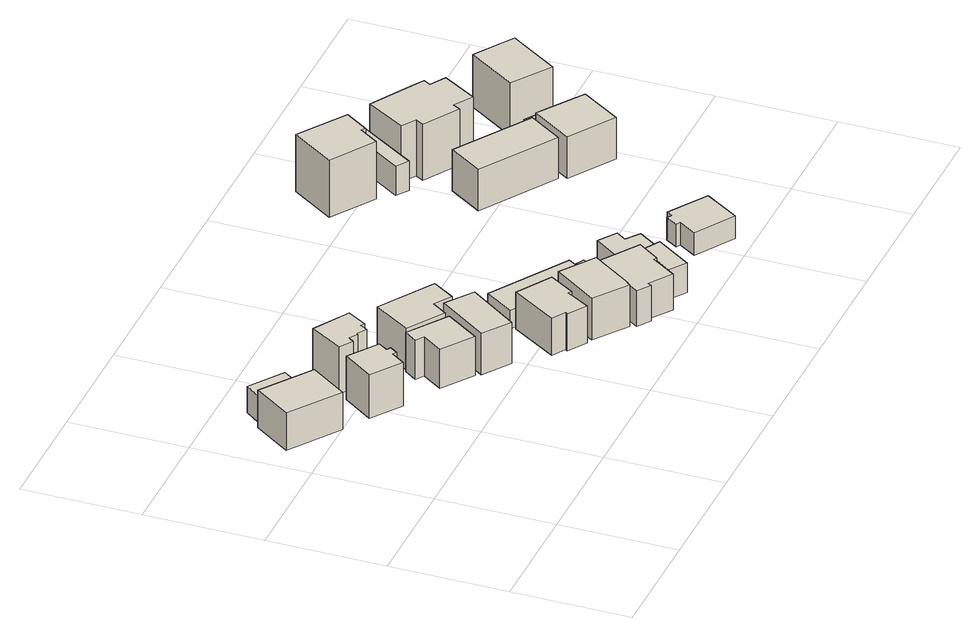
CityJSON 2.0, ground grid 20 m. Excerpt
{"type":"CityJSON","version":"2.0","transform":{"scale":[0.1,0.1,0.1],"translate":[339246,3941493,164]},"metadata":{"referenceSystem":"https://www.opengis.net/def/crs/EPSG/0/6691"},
"CityObjects":{
"building1":{"type":"Building","attributes":{"usage":"411","measuredHeight":7.4,"storeysAboveGround":1,"BuildingIDAttribute.prefecture":"14","BuildingIDAttribute.city":"14151","BuildingDetailAttribute.totalFloorArea":71.9,"BuildingDetailAttribute.buildingFootprintArea":71.9,"BuildingDetailAttribute.buildingStructureType":"601","BuildingDetailAttribute.buildingStructureOrgType":"1","BuildingDetailAttribute.orgUsage":"10","BuildingDetailAttribute.surveyYear":2015,"BuildingLandSlideRiskAttribute.description":"1","BuildingLandSlideRiskAttribute.areaType":"1"},"geometry":[{"type":"Solid","lod":"1","boundaries":[[[[0,1,2,3]],[[2,4,5,3]],[[1,6,4,2]],[[0,7,6,1]],[[3,5,7,0]],[[4,6,7,5]]]]}]},
"building2":{"type":"Building","attributes":{"usage":"411","measuredHeight":8.7,"storeysAboveGround":2,"BuildingIDAttribute.prefecture":"14","BuildingIDAttribute.city":"14151","BuildingDetailAttribute.totalFloorArea":67.27,"BuildingDetailAttribute.buildingFootprintArea":33.63,"BuildingDetailAttribute.buildingStructureType":"601","BuildingDetailAttribute.buildingStructureOrgType":"1","BuildingDetailAttribute.orgUsage":"10","BuildingDetailAttribute.surveyYear":2015},"geometry":[{"type":"Solid","lod":"1","boundaries":[[[[8,9,10,11,12,13,14,15]],[[14,16,17,15]],[[13,18,16,14]],[[12,19,18,13]],[[11,20,19,12]],[[10,21,20,11]],[[9,22,21,10]],[[8,23,22,9]],[[15,17,23,8]],[[16,18,19,20,21,22,23,17]]]]}]},
"building3":{"type":"Building","attributes":{"measuredHeight":5.2,"BuildingIDAttribute.prefecture":"14","BuildingIDAttribute.city":"14151","BuildingDetailAttribute.surveyYear":2015,"BuildingLandSlideRiskAttribute.description":"1","BuildingLandSlideRiskAttribute.areaType":"1"},"geometry":[{"type":"Solid","lod":"1","boundaries":[[[[24,25,26,27]],[[26,28,29,27]],[[25,30,28,26]],[[24,31,30,25]],[[27,29,31,24]],[[28,30,31,29]]]]}]},
"building4":{"type":"Building","attributes":{"usage":"411","measuredHeight":9.7,"storeysAboveGround":2,"BuildingIDAttribute.prefecture":"14","BuildingIDAttribute.city":"14151","BuildingDetailAttribute.totalFloorArea":65.5,"BuildingDetailAttribute.buildingFootprintArea":32.75,"BuildingDetailAttribute.buildingStructureType":"601","BuildingDetailAttribute.buildingStructureOrgType":"1","BuildingDetailAttribute.orgUsage":"10","BuildingDetailAttribute.surveyYear":2015},"geometry":[{"type":"Solid","lod":"1","boundaries":[[[[32,33,34,35,36,37,38,39,40,41]],[[40,42,43,41]],[[39,44,42,40]],[[38,45,44,39]],[[37,46,45,38]],[[36,47,46,37]],[[35,48,47,36]],[[34,49,48,35]],[[33,50,49,34]],[[32,51,50,33]],[[41,43,51,32]],[[42,44,45,46,47,48,49,50,51,43]]]]}]},
"building5":{"type":"Building","attributes":{"usage":"411","measuredHeight":8.1,"storeysAboveGround":2,"BuildingIDAttribute.prefecture":"14","BuildingIDAttribute.city":"14151","BuildingDetailAttribute.totalFloorArea":79.74,"BuildingDetailAttribute.buildingFootprintArea":39.87,"BuildingDetailAttribute.buildingStructureType":"601","BuildingDetailAttribute.buildingStructureOrgType":"1","BuildingDetailAttribute.orgUsage":"10","BuildingDetailAttribute.surveyYear":2015},"geometry":[{"type":"Solid","lod":"1","boundaries":[[[[52,53,54,55,56,57]],[[56,58,59,57]],[[55,60,58,56]],[[54,61,60,55]],[[53,62,61,54]],[[52,63,62,53]],[[57,59,63,52]],[[58,60,61,62,63,59]]]]}]},
"building6":{"type":"Building","attributes":{"usage":"411","measuredHeight":8.5,"storeysAboveGround":2,"BuildingIDAttribute.prefecture":"14","BuildingIDAttribute.city":"14151","BuildingDetailAttribute.totalFloorArea":94.35,"BuildingDetailAttribute.buildingFootprintArea":47.18,"BuildingDetailAttribute.buildingStructureType":"601","BuildingDetailAttribute.buildingStructureOrgType":"1","BuildingDetailAttribute.orgUsage":"10","BuildingDetailAttribute.surveyYear":2015},"geometry":[{"type":"Solid","lod":"1","boundaries":[[[[64,65,66,67]],[[66,68,69,67]],[[65,70,68,66]],[[64,71,70,65]],[[67,69,71,64]],[[68,70,71,69]]]]}]},
"building7":{"type":"Building","attributes":{"usage":"411","measuredHeight":8.5,"storeysAboveGround":2,"BuildingIDAttribute.prefecture":"14","BuildingIDAttribute.city":"14151","BuildingDetailAttribute.totalFloorArea":117.66,"BuildingDetailAttribute.buildingFootprintArea":58.83,"BuildingDetailAttribute.buildingStructureType":"601","BuildingDetailAttribute.buildingStructureOrgType":"1","BuildingDetailAttribute.orgUsage":"10","BuildingDetailAttribute.surveyYear":2015},"geometry":[{"type":"Solid","lod":"1","boundaries":[[[[72,73,74,75,76,77]],[[76,78,79,77]],[[75,80,78,76]],[[74,81,80,75]],[[73,82,81,74]],[[72,83,82,73]],[[77,79,83,72]],[[78,80,81,82,83,79]]]]}]},
"building8":{"type":"Building","attributes":{"usage":"411","measuredHeight":8,"storeysAboveGround":2,"BuildingIDAttribute.prefecture":"14","BuildingIDAttribute.city":"14151","BuildingDetailAttribute.totalFloorArea":102.72,"BuildingDetailAttribute.buildingFootprintArea":51.36,"BuildingDetailAttribute.buildingStructureType":"601","BuildingDetailAttribute.buildingStructureOrgType":"1","BuildingDetailAttribute.orgUsage":"10","BuildingDetailAttribute.surveyYear":2015},"geometry":[{"type":"Solid","lod":"1","boundaries":[[[[84,85,86,87,88,89,90,91]],[[90,92,93,91]],[[89,94,92,90]],[[88,95,94,89]],[[87,96,95,88]],[[86,97,96,87]],[[85,98,97,86]],[[84,99,98,85]],[[91,93,99,84]],[[92,94,95,96,97,98,99,93]]]]}]},
"building9":{"type":"Building","attributes":{"usage":"411","measuredHeight":8.5,"storeysAboveGround":2,"BuildingIDAttribute.prefecture":"14","BuildingIDAttribute.city":"14151","BuildingDetailAttribute.totalFloorArea":105.84,"BuildingDetailAttribute.buildingFootprintArea":52.92,"BuildingDetailAttribute.buildingStructureType":"601","BuildingDetailAttribute.buildingStructureOrgType":"1","BuildingDetailAttribute.orgUsage":"10","BuildingDetailAttribute.surveyYear":2015},"geometry":[{"type":"Solid","lod":"1","boundaries":[[[[100,101,102,103,104,105]],[[104,106,107,105]],[[103,108,106,104]],[[102,109,108,103]],[[101,110,109,102]],[[100,111,110,101]],[[105,107,111,100]],[[106,108,109,110,111,107]]]]}]},
"building10":{"type":"Building","attributes":{"usage":"411","measuredHeight":3.5,"storeysAboveGround":1,"BuildingIDAttribute.prefecture":"14","BuildingIDAttribute.city":"14151","BuildingDetailAttribute.totalFloorArea":46.23,"BuildingDetailAttribute.buildingFootprintArea":46.23,"BuildingDetailAttribute.buildingStructureType":"601","BuildingDetailAttribute.buildingStructureOrgType":"1","BuildingDetailAttribute.orgUsage":"10","BuildingDetailAttribute.surveyYear":2015},"geometry":[{"type":"Solid","lod":"1","boundaries":[[[[112,113,114,115]],[[114,116,117,115]],[[113,118,116,114]],[[112,119,118,113]],[[115,117,119,112]],[[116,118,119,117]]]]}]},
"building11":{"type":"Building","attributes":{"usage":"411","measuredHeight":8.2,"storeysAboveGround":2,"BuildingIDAttribute.prefecture":"14","BuildingIDAttribute.city":"14151","BuildingDetailAttribute.totalFloorArea":122.25,"BuildingDetailAttribute.buildingFootprintArea":61.13,"BuildingDetailAttribute.buildingStructureType":"601","BuildingDetailAttribute.buildingStructureOrgType":"1","BuildingDetailAttribute.orgUsage":"10","BuildingDetailAttribute.surveyYear":2015},"geometry":[{"type":"Solid","lod":"1","boundaries":[[[[120,121,122,123,124,125,126,127]],[[126,128,129,127]],[[125,130,128,126]],[[124,131,130,125]],[[123,132,131,124]],[[122,133,132,123]],[[121,134,133,122]],[[120,135,134,121]],[[127,129,135,120]],[[128,130,131,132,133,134,135,129]]]]}]},
"building12":{"type":"Building","attributes":{"usage":"411","measuredHeight":6.9,"storeysAboveGround":2,"BuildingIDAttribute.prefecture":"14","BuildingIDAttribute.city":"14151","BuildingDetailAttribute.totalFloorArea":155.88,"BuildingDetailAttribute.buildingFootprintArea":77.94,"BuildingDetailAttribute.buildingStructureType":"601","BuildingDetailAttribute.buildingStructureOrgType":"1","BuildingDetailAttribute.orgUsage":"10","BuildingDetailAttribute.surveyYear":2015},"geometry":[{"type":"Solid","lod":"1","boundaries":[[[[136,137,138,139]],[[138,140,141,139]],[[137,142,140,138]],[[136,143,142,137]],[[139,141,143,136]],[[140,142,143,141]]]]}]},
"building13":{"type":"Building","attributes":{"BuildingIDAttribute.prefecture":"14","BuildingIDAttribute.city":"14151","BuildingDetailAttribute.surveyYear":2015},"geometry":[{"type":"Solid","lod":"1","boundaries":[[[[144,145,146,147]],[[146,148,149,147]],[[145,150,148,146]],[[144,151,150,145]],[[147,149,151,144]],[[148,150,151,149]]]]}]},
"building14":{"type":"Building","attributes":{"BuildingIDAttribute.prefecture":"14","BuildingIDAttribute.city":"14151","BuildingDetailAttribute.surveyYear":2015},"geometry":[{"type":"Solid","lod":"1","boundaries":[[[[152,153,154,155]],[[154,156,157,155]],[[153,158,156,154]],[[152,159,158,153]],[[155,157,159,152]],[[156,158,159,157]]]]}]},
"building15":{"type":"Building","attributes":{"usage":"411","measuredHeight":4.4,"storeysAboveGround":1,"BuildingIDAttribute.prefecture":"14","BuildingIDAttribute.city":"14151","BuildingDetailAttribute.totalFloorArea":34.52,"BuildingDetailAttribute.buildingFootprintArea":34.52,"BuildingDetailAttribute.buildingStructureType":"601","BuildingDetailAttribute.buildingStructureOrgType":"1","BuildingDetailAttribute.orgUsage":"10","BuildingDetailAttribute.surveyYear":2015},"geometry":[{"type":"Solid","lod":"1","boundaries":[[[[160,161,162,163,164,165]],[[164,166,167,165]],[[163,168,166,164]],[[162,169,168,163]],[[161,170,169,162]],[[160,171,170,161]],[[165,167,171,160]],[[166,168,169,170,171,167]]]]}]},
"building16":{"type":"Building","attributes":{"usage":"431","measuredHeight":4.4,"storeysAboveGround":1,"BuildingIDAttribute.prefecture":"14","BuildingIDAttribute.city":"14151","BuildingDetailAttribute.totalFloorArea":47.62,"BuildingDetailAttribute.buildingFootprintArea":47.62,"BuildingDetailAttribute.buildingStructureType":"601","BuildingDetailAttribute.buildingStructureOrgType":"1","BuildingDetailAttribute.orgUsage":"143","BuildingDetailAttribute.surveyYear":2015},"geometry":[{"type":"Solid","lod":"1","boundaries":[[[[172,173,174,175,176,177,178,179]],[[178,180,181,179]],[[177,182,180,178]],[[176,183,182,177]],[[175,184,183,176]],[[174,185,184,175]],[[173,186,185,174]],[[172,187,186,173]],[[179,181,187,172]],[[180,182,183,184,185,186,187,181]]]]}]},
"building17":{"type":"Building","attributes":{"usage":"413","measuredHeight":8.2,"storeysAboveGround":2,"BuildingIDAttribute.prefecture":"14","BuildingIDAttribute.city":"14151","BuildingDetailAttribute.totalFloorArea":169.56,"BuildingDetailAttribute.buildingFootprintArea":84.78,"BuildingDetailAttribute.buildingStructureType":"601","BuildingDetailAttribute.buildingStructureOrgType":"1","BuildingDetailAttribute.orgUsage":"30","BuildingDetailAttribute.surveyYear":2015},"geometry":[{"type":"Solid","lod":"1","boundaries":[[[[188,189,190,191]],[[190,192,193,191]],[[189,194,192,190]],[[188,195,194,189]],[[191,193,195,188]],[[192,194,195,193]]]]}]},
"building18":{"type":"Building","attributes":{"usage":"411","measuredHeight":11.2,"storeysAboveGround":2,"BuildingIDAttribute.prefecture":"14","BuildingIDAttribute.city":"14151","BuildingDetailAttribute.totalFloorArea":133.42,"BuildingDetailAttribute.buildingFootprintArea":66.71,"BuildingDetailAttribute.buildingStructureType":"601","BuildingDetailAttribute.buildingStructureOrgType":"1","BuildingDetailAttribute.orgUsage":"10","BuildingDetailAttribute.surveyYear":2015,"BuildingLandSlideRiskAttribute.description":"1","BuildingLandSlideRiskAttribute.areaType":"1"},"geometry":[{"type":"Solid","lod":"1","boundaries":[[[[196,197,198,199,200,201]],[[200,202,203,201]],[[199,204,202,200]],[[198,205,204,199]],[[197,206,205,198]],[[196,207,206,197]],[[201,203,207,196]],[[202,204,205,206,207,203]]]]}]},
"building19":{"type":"Building","attributes":{"measuredHeight":6.5,"BuildingIDAttribute.prefecture":"14","BuildingIDAttribute.city":"14151","BuildingDetailAttribute.surveyYear":2015},"geometry":[{"type":"Solid","lod":"1","boundaries":[[[[208,209,210,211]],[[210,212,213,211]],[[209,214,212,210]],[[208,215,214,209]],[[211,213,215,208]],[[212,214,215,213]]]]}]},
"building20":{"type":"Building","attributes":{"usage":"413","measuredHeight":8.6,"storeysAboveGround":2,"BuildingIDAttribute.prefecture":"14","BuildingIDAttribute.city":"14151","BuildingDetailAttribute.totalFloorArea":120.92,"BuildingDetailAttribute.buildingFootprintArea":60.46,"BuildingDetailAttribute.buildingStructureType":"601","BuildingDetailAttribute.buildingStructureOrgType":"1","BuildingDetailAttribute.orgUsage":"30","BuildingDetailAttribute.surveyYear":2015},"geometry":[{"type":"Solid","lod":"1","boundaries":[[[[216,217,218,219,220]],[[219,221,222,220]],[[218,223,221,219]],[[217,224,223,218]],[[216,225,224,217]],[[220,222,225,216]],[[221,223,224,225,222]]]]}]},
"building21":{"type":"Building","attributes":{"usage":"411","measuredHeight":11.5,"storeysAboveGround":2,"BuildingIDAttribute.prefecture":"14","BuildingIDAttribute.city":"14151","BuildingDetailAttribute.totalFloorArea":190.83,"BuildingDetailAttribute.buildingFootprintArea":95.42,"BuildingDetailAttribute.buildingStructureType":"601","BuildingDetailAttribute.buildingStructureOrgType":"1","BuildingDetailAttribute.orgUsage":"10","BuildingDetailAttribute.surveyYear":2015},"geometry":[{"type":"Solid","lod":"1","boundaries":[[[[226,227,228,229,230,231,232,233,234,235,236]],[[235,237,238,236]],[[234,239,237,235]],[[233,240,239,234]],[[232,241,240,233]],[[231,242,241,232]],[[230,243,242,231]],[[229,244,243,230]],[[228,245,244,229]],[[227,246,245,228]],[[226,247,246,227]],[[236,238,247,226]],[[237,239,240,241,242,243,244,245,246,247,238]]]]}]},
"building22":{"type":"Building","attributes":{"BuildingIDAttribute.prefecture":"14","BuildingIDAttribute.city":"14151","BuildingDetailAttribute.surveyYear":2015},"geometry":[{"type":"Solid","lod":"1","boundaries":[[[[248,249,250,251]],[[250,252,253,251]],[[249,254,252,250]],[[248,255,254,249]],[[251,253,255,248]],[[252,254,255,253]]]]}]},
"building23":{"type":"Building","attributes":{"usage":"411","measuredHeight":10.7,"storeysAboveGround":2,"BuildingIDAttribute.prefecture":"14","BuildingIDAttribute.city":"14151","BuildingDetailAttribute.totalFloorArea":127.35,"BuildingDetailAttribute.buildingFootprintArea":63.67,"BuildingDetailAttribute.buildingStructureType":"601","BuildingDetailAttribute.buildingStructureOrgType":"1","BuildingDetailAttribute.orgUsage":"10","BuildingDetailAttribute.surveyYear":2015},"geometry":[{"type":"Solid","lod":"1","boundaries":[[[[256,257,258,259]],[[258,260,261,259]],[[257,262,260,258]],[[256,263,262,257]],[[259,261,263,256]],[[260,262,263,261]]]]}]}
},
"vertices":[
[130,445,42],[86,382,42],[1,442,42],[45,505,42],[1,442,110],[45,505,110],[86,382,110],[130,445,110],
[182,359,66],[171,343,66],[178,339,66],[169,326,66],[163,330,66],[146,306,66],[95,342,66],[132,394,66],[95,342,145],[132,394,145],[146,306,145],[163,330,145],[169,326,145],[178,339,145],[171,343,145],[182,359,145],
[135,495,42],[116,468,42],[58,508,42],[78,535,42],[58,508,90],[78,535,90],[116,468,90],[135,495,90],
[239,430,64],[219,397,64],[213,401,64],[205,388,64],[189,398,64],[187,396,64],[173,405,64],[167,396,64],[145,410,64],[178,466,64],[145,410,150],[178,466,150],[167,396,150],[173,405,150],[187,396,150],[189,398,150],[205,388,150],[213,401,150],[219,397,150],[239,430,150],
[210,311,74],[226,333,74],[292,287,74],[253,230,74],[200,267,74],[224,302,74],[200,267,145],[224,302,145],[253,230,145],[292,287,145],[226,333,145],[210,311,145],
[366,274,72],[307,191,72],[261,223,72],[320,307,72],[261,223,147],[320,307,147],[307,191,147],[366,274,147],
[344,302,70],[315,321,70],[298,296,70],[236,336,70],[277,399,70],[369,340,70],[277,399,145],[369,340,145],[236,336,145],[298,296,145],[315,321,145],[344,302,145],
[458,183,72],[431,140,72],[426,144,72],[402,104,72],[370,124,72],[373,128,72],[350,142,72],[399,219,72],[350,142,139],[399,219,139],[373,128,139],[370,124,139],[402,104,139],[426,144,139],[431,140,139],[458,183,139],
[522,135,71],[474,65,71],[473,66,71],[469,60,71],[413,101,71],[464,175,71],[413,101,147],[464,175,147],[469,60,147],[473,66,147],[474,65,147],[522,135,147],
[567,196,66],[535,146,66],[404,230,66],[436,279,66],[404,230,100],[436,279,100],[535,146,100],[567,196,100],
[595,91,71],[569,54,71],[564,57,71],[536,15,71],[498,41,71],[495,35,71],[472,50,71],[529,135,71],[472,50,136],[529,135,136],[495,35,136],[498,41,136],[536,15,136],[564,57,136],[569,54,136],[595,91,136],
[600,89,71],[629,72,71],[588,12,71],[560,32,71],[588,12,125],[560,32,125],[629,72,125],[600,89,125],
[559,143,64],[542,153,64],[565,189,64],[584,179,64],[565,189,94],[584,179,94],[542,153,94],[559,143,94],
[592,141,69],[580,124,69],[566,134,69],[578,151,69],[566,134,99],[578,151,99],[580,124,99],[592,141,99],
[664,155,64],[652,138,64],[675,121,64],[647,80,64],[592,117,64],[633,176,64],[592,117,100],[633,176,100],[647,80,100],[675,121,100],[652,138,100],[664,155,100],
[714,78,62],[727,98,62],[735,93,62],[741,103,62],[806,61,62],[768,2,62],[702,44,62],[721,74,62],[702,44,103],[721,74,103],[768,2,103],[806,61,103],[741,103,103],[735,93,103],[727,98,103],[714,78,103],
[847,321,48],[720,403,48],[758,460,48],[885,378,48],[758,460,123],[885,378,123],[720,403,123],[847,321,123],
[805,649,10],[778,609,10],[772,614,10],[750,581,10],[676,630,10],[725,703,10],[676,630,114],[725,703,114],[750,581,114],[772,614,114],[778,609,114],[805,649,114],
[841,637,19],[777,538,19],[756,552,19],[820,650,19],[756,552,72],[820,650,72],[777,538,72],[841,637,72],
[913,365,49],[972,325,49],[928,258,49],[851,308,49],[896,377,49],[851,308,125],[896,377,125],[928,258,125],[972,325,125],[913,365,125],
[823,533,10],[831,547,10],[807,562,10],[847,629,10],[916,588,10],[938,575,10],[931,563,10],[957,547,10],[922,489,10],[890,508,10],[883,496,10],[890,508,112],[883,496,112],[922,489,112],[957,547,112],[931,563,112],[938,575,112],[916,588,112],[847,629,112],[807,562,112],[831,547,112],[823,533,112],
[978,386,49],[957,356,49],[918,382,49],[938,412,49],[918,382,79],[938,412,79],[957,356,79],[978,386,79],
[1029,400,26],[964,444,26],[1018,526,26],[1084,483,26],[1018,526,122],[1084,483,122],[964,444,122],[1029,400,122]
]}
